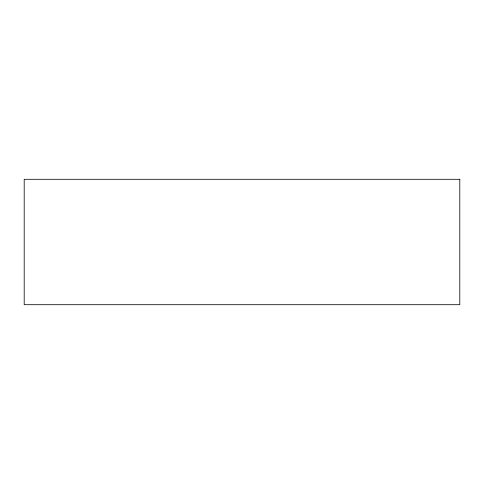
<?xml version="1.0" encoding="UTF-8"?>
<svg xmlns="http://www.w3.org/2000/svg" width="484" height="484" viewBox="0 0 484 484"><rect width="100%" height="100%" fill="white"/><g stroke="black" fill="none" stroke-linecap="round" stroke-linejoin="round"><path stroke-width="0.73" d="M459.8 179.298L24.2 179.298L24.2 304.702L459.8 304.702L459.8 179.298"/></g></svg>
